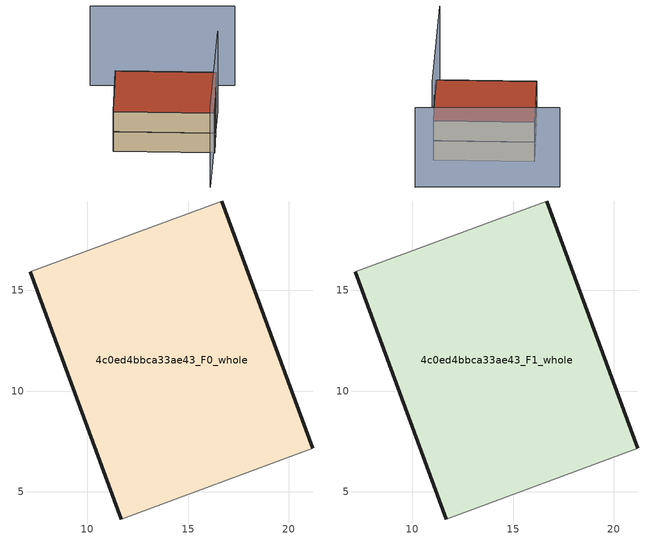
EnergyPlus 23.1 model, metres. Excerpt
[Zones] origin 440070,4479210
4c0ed4bbca33ae43_F0_whole
 floor ground (EU_floor_Construction): 21.2,7.17 16.66,19.43 7.16,15.92 11.7,3.66 z0
 wall outside (EU_wall_Construction): 11.7,3.66 7.16,15.92 / 16.66,19.43 21.2,7.17 z0:3
 wall adiabatic (EU_wall_Construction): 7.16,15.92 16.66,19.43 / 21.2,7.17 11.7,3.66 z0:3
4c0ed4bbca33ae43_F1_whole
 floor to 4c0ed4bbca33ae43_F0_whole (EU_floor_Construction): 21.19,7.17 16.66,19.43 7.16,15.92 11.7,3.66 z3
 wall outside (EU_wall_Construction): 11.7,3.66 7.16,15.92 / 16.66,19.43 21.2,7.17 z3:6
 wall adiabatic (EU_wall_Construction): 7.16,15.92 16.66,19.43 / 21.2,7.17 11.7,3.66 z3:6
 roof outside (EU_roof_Construction): 16.66,19.43 21.2,7.17 11.7,3.66 7.16,15.92 z6
shading: 3.71,1.01 21.52,7.2 / 28.16,7.46 21.16,24.78 z0:12
[Building]
EU S2 Campaign: North Axis=0; Terrain=City; Solar Distribution=FullExterior
[Site:Location]
Madrid: Latitude=40.5; Longitude=-3.5; Time Zone=1; Elevation=609
[SizingPeriod:WeatherFileDays]
AnnualSizingPeriod: Begin Month=1; Begin Day of Month=1; End Month=12; End Day of Month=31; Day of Week for Start Day=Monday; Use Weather File Daylight Saving Period=No; Use Weather File Rain and Snow Indicators=No
[MATERIAL]
EU_InternalMass_Material: Roughness=MediumRough; Thickness=0.1; Conductivity=1; Density=1800; Specific Heat=900; Thermal Absorptance=0.9; Solar Absorptance=0.7; Visible Absorptance=0.7
[MATERIAL:NOMASS] Roughness=MediumRough; Thermal Absorptance=0.9; Solar Absorptance=0.7; Visible Absorptance=0.7
Name | Thermal Resistance
EU_wall_NoMass | 0.609216
EU_roof_NoMass | 0.513268
EU_floor_NoMass | 0.568163
[CONSTRUCTION]
EU_wall_Construction: EU_wall_NoMass
EU_roof_Construction: EU_roof_NoMass
EU_floor_Construction: EU_floor_NoMass
EU_InternalMass_Construction: EU_InternalMass_Material
[ZONE] Type=1; Multiplier=1; Ceiling Height=autocalculate; Floor Area=autocalculate; Part of Total Floor Area=Yes
Name | Volume
4c0ed4bbca33ae43_F0_whole | 396.942
4c0ed4bbca33ae43_F1_whole | 396.943
[INTERNALMASS] Construction=EU_InternalMass_Construction; Surface Area=132.314
Name | Zone or ZoneList
4c0ed4bbca33ae43_F0_whole_EU_InternalMass | 4c0ed4bbca33ae43_F0_whole
4c0ed4bbca33ae43_F1_whole_EU_InternalMass | 4c0ed4bbca33ae43_F1_whole
[OTHEREQUIPMENT] Fuel Type=Electricity; Design Level Calculation Method=Watts/Area; Power per Zone Floor Area=1; Fraction Latent=0; Fraction Radiant=0; Fraction Lost=0; Carbon Dioxide Generation Rate=0; EndUse Subcategory=EU_Step8_InternalGains
Name | Zone or ZoneList or Space or SpaceList | Schedule
EU_Step8_InternalGain_4c0ed4bbca33ae43_F0_whole_f000 | 4c0ed4bbca33ae43_F0_whole | EU_Step8_GainSchedule_4c0ed4bbca33ae43_F0_whole_f000
EU_Step8_InternalGain_4c0ed4bbca33ae43_F1_whole_f000 | 4c0ed4bbca33ae43_F1_whole | EU_Step8_GainSchedule_4c0ed4bbca33ae43_F1_whole_f000
[ZONEVENTILATION:DESIGNFLOWRATE] Schedule=EU_AlwaysOn; Design Flow Rate Calculation Method=AirChanges/Hour; Air Changes per Hour=0.752966; Ventilation Type=Natural; Fan Pressure Rise=0; Fan Total Efficiency=1; Constant Term Coefficient=1; Temperature Term Coefficient=0; Velocity Term Coefficient=0; Velocity Squared Term Coefficient=0; Minimum Indoor Temperature=-100; Maximum Indoor Temperature=100; Delta Temperature=-100; Minimum Outdoor Temperature=-100; Maximum Outdoor Temperature=100; Maximum Wind Speed=40
Name | Zone or ZoneList or Space or SpaceList
EU_ConstantAir_4c0ed4bbca33ae43_F0_whole | 4c0ed4bbca33ae43_F0_whole
EU_ConstantAir_4c0ed4bbca33ae43_F1_whole | 4c0ed4bbca33ae43_F1_whole
[HVACTEMPLATE:THERMOSTAT] Constant Heating Setpoint=20; Constant Cooling Setpoint=50
EU_HeatOnly_4c0ed4bbca33ae43_F0_whole; EU_HeatOnly_4c0ed4bbca33ae43_F1_whole
[HVACTEMPLATE:ZONE:IDEALLOADSAIRSYSTEM] System Availability Schedule=EU_AlwaysOn; Maximum Heating Supply Air Temperature=50; Minimum Cooling Supply Air Temperature=13; Maximum Heating Supply Air Humidity Ratio=0.0156; Minimum Cooling Supply Air Humidity Ratio=0.0077; Heating Limit=NoLimit; Cooling Limit=NoLimit; Heating Availability Schedule=EU_AlwaysOn; Cooling Availability Schedule=EU_CoolingOff; Dehumidification Control Type=ConstantSensibleHeatRatio; Cooling Sensible Heat Ratio=0.7; Dehumidification Setpoint=60; Humidification Control Type=None; Humidification Setpoint=30; Outdoor Air Method=None; Outdoor Air Flow Rate per Person=0.00944; Outdoor Air Flow Rate per Zone Floor Area=0; Outdoor Air Flow Rate per Zone=0; Demand Controlled Ventilation Type=None; Outdoor Air Economizer Type=NoEconomizer; Heat Recovery Type=None; Sensible Heat Recovery Effectiveness=0.7; Latent Heat Recovery Effectiveness=0.65
Name | Template Thermostat
4c0ed4bbca33ae43_F0_whole | EU_HeatOnly_4c0ed4bbca33ae43_F0_whole
4c0ed4bbca33ae43_F1_whole | EU_HeatOnly_4c0ed4bbca33ae43_F1_whole
[SIZING:ZONE] Zone Cooling Design Supply Air Temperature Input Method=SupplyAirTemperature; Zone Cooling Design Supply Air Temperature=13; Zone Heating Design Supply Air Temperature Input Method=SupplyAirTemperature; Zone Heating Design Supply Air Temperature=50; Zone Cooling Design Supply Air Humidity Ratio=0.008; Zone Heating Design Supply Air Humidity Ratio=0.008; Cooling Design Air Flow Method=DesignDay; Cooling Design Air Flow Rate=0; Cooling Minimum Air Flow per Zone Floor Area=0.000762; Cooling Minimum Air Flow=0; Cooling Minimum Air Flow Fraction=0.2; Heating Design Air Flow Method=DesignDay; Heating Design Air Flow Rate=0; Heating Maximum Air Flow per Zone Floor Area=0.002032; Heating Maximum Air Flow=0.141576; Heating Maximum Air Flow Fraction=0.3; Account for Dedicated Outdoor Air System=No; Dedicated Outdoor Air System Control Strategy=NeutralSupplyAir; Dedicated Outdoor Air Low Setpoint Temperature for Design=autosize; Dedicated Outdoor Air High Setpoint Temperature for Design=autosize; Zone Load Sizing Method=Sensible Load Only No Latent Load; Zone Latent Cooling Design Supply Air Humidity Ratio Input Method=HumidityRatioDifference; Zone Cooling Design Supply Air Humidity Ratio Difference=0.005; Zone Latent Heating Design Supply Air Humidity Ratio Input Method=HumidityRatioDifference; Zone Humidification Design Supply Air Humidity Ratio Difference=0.005
4c0ed4bbca33ae43_F0_whole; 4c0ed4bbca33ae43_F1_whole
[SCHEDULE:CONSTANT]
Name | Hourly Value
EU_AlwaysOn | 1
EU_CoolingOff | 0
[SCHEDULE:FILE] Column Number=1; Rows to Skip at Top=0; Number of Hours of Data=8760; Column Separator=Comma; Interpolate to Timestep=No; Minutes per Item=60; Adjust Schedule for Daylight Savings=Yes
Name | File
EU_Step8_GainSchedule_4c0ed4bbca33ae43_F0_whole_f000 | ../../schedules/4c0ed4bbca33ae43/4c0ed4bbca33ae43_F0_whole_f000_gain.csv
EU_Step8_GainSchedule_4c0ed4bbca33ae43_F1_whole_f000 | ../../schedules/4c0ed4bbca33ae43/4c0ed4bbca33ae43_F1_whole_f000_gain.csv
